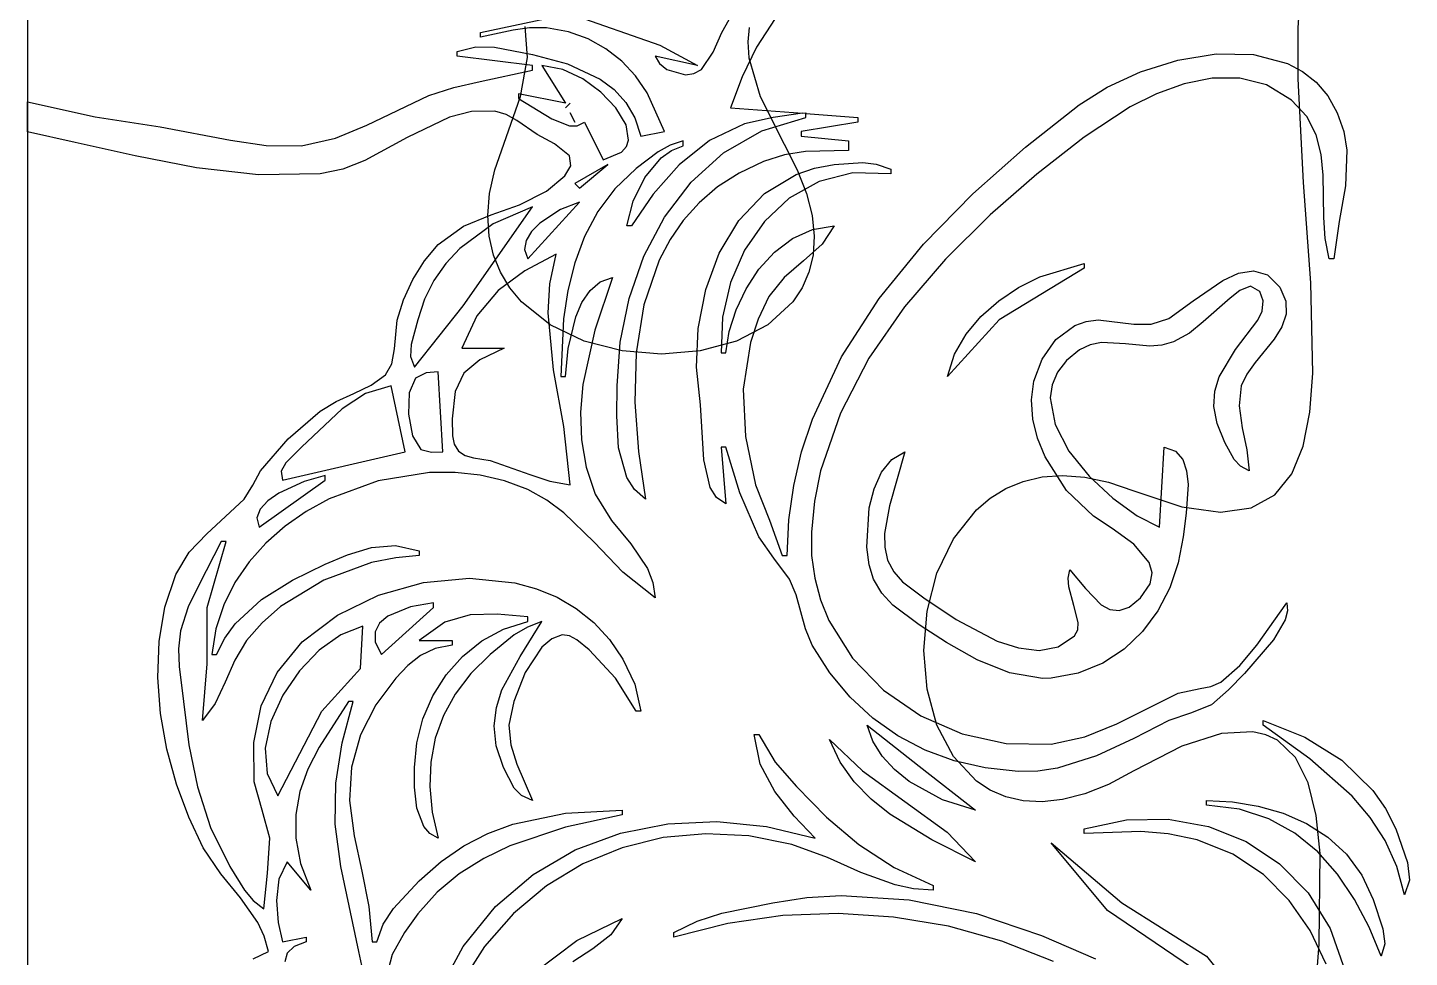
# Model space of a CAD drawing. Extents: x -47 to 700, y -217 to 268.
# Drawn here: x -25.1 to 50.9, y -130.3 to -79.2 of the extents above; entities that cross this region are included whole.
import ezdxf

# ---------------------------------------------------------------- set-up
doc = ezdxf.new("R2010")
doc.units = 0

msp = doc.modelspace()

# ---------------------------------------------------------------- linework, layer by layer
at = {"layer": 'Layer 1'}
for p, q in [((-25.0553, -6.53888), (-25.0553, -216.539)), ((44.775764, -79.231151), (44.9472, -76.539)), ((16.992354, -77.208265), (15.006192, -80.292638)), ((13.09693, -79.48864), (14.002334, -77.897606)), ((-0.16205, -79.48898), (3.46512, -78.71177)), ((4.76309, -78.45205), (9.68579, -80.1796)), ((1.629028, -79.355373), (-0.16205, -79.7484)), ((-0.16205, -79.7484), (-0.16205, -79.48898)), ((2.522166, -79.225103), (1.629028, -79.355373)), ((2.409969, -80.855074), (2.285594, -79.151219)), ((3.46512, -79.23008), (2.522166, -79.225103)), ((4.661571, -79.443398), (3.46512, -79.23008)), ((5.749171, -79.829957), (4.661571, -79.443398)), ((12.625406, -80.56289), (13.09693, -79.48864)), ((14.606346, -79.20692), (14.520485, -79.991091)), ((44.770091, -82.02527), (44.775764, -79.231151)), ((-1.45758, -80.52561), (-0.430667, -80.269506)), ((-0.430667, -80.269506), (0.603565, -80.287693)), ((0.603565, -80.287693), (2.6879, -80.69821)), ((6.727095, -80.374447), (5.749171, -79.829957)), ((7.59452, -81.061558), (6.727095, -80.374447)), ((9.68579, -80.1796), (11.75853, -81.30253)), ((15.006192, -80.292638), (14.207499, -81.930037)), ((14.520485, -79.991091), (14.586141, -80.881734)), ((-1.45758, -80.78451), (-1.45758, -80.52561)), ((2.6879, -81.30282), (-1.45758, -80.78451)), ((2.034891, -82.999291), (2.409969, -80.855074)), ((2.6879, -80.69821), (4.620581, -81.21423)), ((4.620581, -81.21423), (6.403439, -82.045419)), ((8.350623, -81.875977), (7.59452, -81.061558)), ((11.75853, -81.30253), (9.42689, -80.78421)), ((9.42689, -80.78421), (9.678628, -81.1893)), ((9.678628, -81.1893), (10.078222, -81.515987)), ((11.97452, -81.51849), (12.625406, -80.56289)), ((14.586141, -80.881734), (15.202615, -83.006432)), ((36.11253, -81.653615), (38.149161, -81.014517)), ((38.149161, -81.014517), (40.255504, -80.666236)), ((40.255504, -80.666236), (42.307993, -80.694375)), ((42.307993, -80.694375), (44.183061, -81.184536)), ((44.183061, -81.184536), (45.015448, -81.629627)), ((-0.184765, -82.183531), (2.6879, -81.56172)), ((2.6879, -81.56172), (2.6879, -81.30282)), ((4.356544, -81.514572), (3.20764, -81.30249)), ((3.20764, -81.30249), (4.50317, -83.37523)), ((5.461452, -82.032129), (4.356544, -81.514572)), ((8.994579, -82.802397), (8.350623, -81.875977)), ((10.078222, -81.515987), (11.09914, -81.81671)), ((11.09912, -81.81667), (11.56538, -81.746881)), ((11.09914, -81.81671), (11.09912, -81.81667)), ((11.56538, -81.746881), (11.97452, -81.51849)), ((14.207499, -81.930037), (13.56978, -83.63495)), ((34.269177, -82.497927), (36.11253, -81.653615)), ((40.037344, -81.989689), (38.496592, -82.303562)), ((41.562663, -81.987007), (40.037344, -81.989689)), ((43.031406, -82.367449), (41.562663, -81.987007)), ((45.015448, -81.629627), (45.757142, -82.222324)), ((-3.01252, -82.94407), (-1.628129, -82.499822)), ((-1.628129, -82.499822), (-0.184765, -82.183531)), ((6.45412, -82.767776), (5.461452, -82.032129)), ((6.403439, -82.045419), (7.170524, -82.621085)), ((7.2663, -83.63413), (6.45412, -82.767776)), ((7.170524, -82.621085), (7.81836, -83.325804)), ((32.74267, -83.46185), (34.269177, -82.497927)), ((38.496592, -82.303562), (36.981552, -82.856692)), ((44.40243, -83.20295), (43.031406, -82.367449)), ((45.067825, -87.725406), (44.770091, -82.02527)), ((45.757142, -82.222324), (46.392698, -82.973328)), ((-25.05511, -84.94291), (-25.05511, -83.29805)), ((-25.05511, -83.29805), (-21.341425, -84.118426)), ((-6.408536, -84.586074), (-3.01252, -82.94407)), ((1.117, -85.629), (2.034891, -82.999291)), ((4.50317, -83.37523), (1.91211, -82.85691)), ((1.91211, -82.85691), (1.91211, -83.11581)), ((1.91211, -83.11581), (3.761515, -84.237237)), ((4.50332, -83.63413), (4.76221, -83.37523)), ((4.76221, -83.37523), (4.50332, -83.63413)), ((7.81836, -83.325804), (8.319683, -84.176327)), ((9.94276, -84.92999), (8.994579, -82.802397)), ((15.202615, -83.006432), (16.517, -85.629)), ((29.780324, -85.79687), (32.74267, -83.46185)), ((36.981552, -82.856692), (35.533366, -83.577145)), ((45.237046, -84.107243), (44.40243, -83.20295)), ((46.392698, -82.973328), (46.90667, -83.89334)), ((-21.341425, -84.118426), (-17.78062, -84.67109)), ((-1.86835, -84.137613), (-4.202695, -85.265771)), ((-0.653787, -83.831187), (-1.86835, -84.137613)), ((0.61518, -83.80706), (-0.653787, -83.831187)), ((1.241617, -83.988269), (0.61518, -83.80706)), ((1.834996, -84.326583), (1.241617, -83.988269)), ((3.761515, -84.237237), (4.71748, -84.625203)), ((5.02111, -84.41134), (4.76221, -83.89354)), ((4.76221, -83.89354), (5.02111, -84.41134)), ((7.833903, -84.570548), (7.2663, -83.63413)), ((8.319683, -84.176327), (8.64723, -85.18941)), ((13.56978, -83.63495), (17.52354, -83.92796)), ((15.919436, -84.15942), (14.34699, -84.49846)), ((15.29127, -84.891558), (17.71588, -84.15287)), ((17.52354, -83.92796), (15.919436, -84.15942)), ((17.52469, -83.92859), (17.71589, -83.89449)), ((17.71589, -83.94149), (17.52469, -83.92859)), ((17.71588, -84.15287), (17.71588, -83.94151)), ((17.71588, -83.94151), (20.56583, -84.15287)), ((17.71589, -83.89449), (17.71589, -83.94149)), ((20.56583, -84.15287), (20.56583, -84.41177)), ((35.533366, -83.577145), (33.00213, -85.23228)), ((45.754689, -85.112025), (45.237046, -84.107243)), ((46.90667, -83.89334), (47.270073, -84.937197)), ((-22.44441, -85.53512), (-25.05511, -84.94291)), ((-17.78062, -84.67109), (-13.907831, -85.411056)), ((-8.137622, -85.301613), (-6.408536, -84.586074)), ((2.94682, -85.10259), (1.834996, -84.326583)), ((4.71748, -84.625203), (5.152417, -84.616312)), ((5.152417, -84.616312), (5.53928, -84.41134)), ((5.53928, -84.41134), (6.57591, -86.48408)), ((7.972481, -85.400715), (7.833903, -84.570548)), ((8.64723, -85.18941), (9.94276, -84.92999)), ((14.34699, -84.49846), (12.418003, -85.420737)), ((13.1882, -86.103058), (15.29127, -84.891558)), ((20.56583, -84.41177), (17.45698, -84.93008)), ((17.45698, -84.93008), (17.45698, -85.18898)), ((47.270073, -84.937197), (47.442394, -85.949451)), ((-19.140209, -86.273793), (-22.44441, -85.53512)), ((-13.907831, -85.411056), (-11.937537, -85.697899)), ((-11.937537, -85.697899), (-10.00796, -85.70772)), ((-10.00796, -85.70772), (-8.137622, -85.301613)), ((-4.202695, -85.265771), (-6.524725, -86.528346)), ((0.621818, -87.027633), (1.117, -85.629)), ((3.89909, -85.604301), (2.94682, -85.10259)), ((4.71726, -86.26841), (3.89909, -85.604301)), ((7.585371, -86.060077), (7.850679, -85.755781)), ((7.850679, -85.755781), (7.972481, -85.400715)), ((10.247805, -85.684106), (9.599393, -86.037751)), ((10.97872, -85.44828), (10.247805, -85.684106)), ((10.330547, -85.978302), (10.97872, -85.70769)), ((12.418003, -85.420737), (10.753518, -86.764858)), ((10.97872, -85.70769), (10.97872, -85.44828)), ((16.517, -85.629), (17.244682, -87.027633)), ((17.45698, -85.18898), (20.04804, -85.4484)), ((20.04804, -85.4484), (20.04804, -85.96619)), ((26.894071, -88.350336), (29.780324, -85.79687)), ((33.00213, -85.23228), (30.410433, -87.265554)), ((46.031627, -86.193625), (45.754689, -85.112025)), ((-15.768366, -86.92488), (-19.140209, -86.273793)), ((-6.524725, -86.528346), (-7.723894, -87.002794)), ((4.788828, -86.818968), (4.71726, -86.26841)), ((6.57591, -86.48408), (7.585371, -86.060077)), ((9.599393, -86.037751), (8.38766, -86.95981)), ((8.855033, -87.456574), (9.762553, -86.375532)), ((9.762553, -86.375532), (10.330547, -85.978302)), ((11.407208, -87.709163), (13.1882, -86.103058)), ((16.543008, -86.211274), (15.38424, -86.57133)), ((17.690936, -86.032757), (16.543008, -86.211274)), ((20.04804, -85.96619), (17.690936, -86.032757)), ((46.14413, -87.328372), (46.031627, -86.193625)), ((47.442394, -85.949451), (47.375966, -87.919586)), ((-12.36627, -87.312845), (-15.768366, -86.92488)), ((-8.97131, -87.26215), (-12.36627, -87.312845)), ((-7.723894, -87.002794), (-8.97131, -87.26215)), ((0.330623, -88.336031), (0.621818, -87.027633)), ((4.461119, -87.37136), (4.788828, -86.818968)), ((6.83434, -86.7435), (5.02049, -87.77961)), ((5.27991, -88.03903), (6.83434, -86.7435)), ((8.38766, -86.95981), (7.21298, -88.081897)), ((10.753518, -86.764858), (9.331211, -88.379184)), ((14.039882, -87.212085), (12.863175, -87.974015)), ((15.38424, -86.57133), (14.039882, -87.212085)), ((15.436421, -88.346107), (17.182431, -87.286571)), ((17.182431, -87.286571), (18.183162, -86.94436)), ((17.244682, -87.027633), (17.753377, -88.336031)), ((18.183162, -86.94436), (19.26963, -86.74385)), ((20.303801, -87.207693), (18.437193, -87.678748)), ((19.26963, -86.74385), (20.849294, -86.630749)), ((22.379, -87.26164), (20.303801, -87.207693)), ((20.849294, -86.630749), (21.580595, -86.727303)), ((21.580595, -86.727303), (22.379, -87.00274)), ((22.379, -87.00274), (22.379, -87.26164)), ((30.410433, -87.265554), (27.839663, -89.504587)), ((3.46514, -88.21196), (4.461119, -87.37136)), ((5.02049, -87.77961), (5.27991, -88.03903)), ((7.21298, -88.081897), (6.275605, -89.336359)), ((8.232013, -88.764271), (8.855033, -87.456574)), ((9.948829, -89.631664), (11.407208, -87.709163)), ((12.863175, -87.974015), (11.845036, -88.846004)), ((18.437193, -87.678748), (16.804772, -88.59583)), ((45.463997, -93.251402), (45.067825, -87.725406)), ((46.180906, -89.662624), (46.14413, -87.328372)), ((47.375966, -87.919586), (47.03174, -89.884616)), ((0.229316, -89.554195), (0.330623, -88.336031)), ((1.977564, -88.960417), (3.46514, -88.21196)), ((2.42991, -91.92561), (5.27987, -88.81624)), ((5.27987, -88.81624), (4.231278, -89.215927)), ((7.86935, -90.11208), (8.232013, -88.764271)), ((9.331211, -88.379184), (8.12876, -90.11208)), ((14.028086, -89.822478), (15.436421, -88.346107)), ((16.804772, -88.59583), (15.432136, -89.879965)), ((17.753377, -88.336031), (18.057184, -89.554195)), ((24.182197, -91.122068), (26.894071, -88.350336)), ((-1.11155, -94.51613), (2.68873, -89.07512)), ((-1.097683, -90.135561), (0.424763, -89.50387)), ((0.303797, -90.682125), (0.229316, -89.554195)), ((0.424763, -89.50387), (1.977564, -88.960417)), ((2.68873, -89.07512), (0.529946, -90.005968)), ((4.231278, -89.215927), (3.092684, -89.962955)), ((6.275605, -89.336359), (5.550667, -90.701061)), ((11.845036, -88.846004), (10.976383, -89.816936)), ((18.057184, -89.554195), (18.170203, -90.682125)), ((27.839663, -89.504587), (25.382016, -91.943909)), ((-2.49419, -91.14873), (-1.097683, -90.135561)), ((0.529946, -90.005968), (-1.308474, -91.354064)), ((3.092684, -89.962955), (2.636856, -90.421923)), ((8.12876, -90.11208), (7.86935, -90.11208)), ((8.8136, -91.792353), (9.948829, -89.631664)), ((10.976383, -89.816936), (10.248135, -90.875697)), ((12.953909, -91.615702), (14.028086, -89.822478)), ((15.432136, -89.879965), (14.344884, -91.452179)), ((16.973685, -90.811998), (18.071543, -90.31234)), ((18.071543, -90.31234), (19.26963, -90.11212)), ((19.26963, -90.11212), (18.601005, -91.116618)), ((46.257717, -90.814786), (46.180906, -89.662624)), ((47.03174, -89.884616), (46.73407, -91.92541)), ((0.539968, -91.71982), (0.303797, -90.682125)), ((2.335192, -90.913968), (2.246581, -91.421171)), ((2.636856, -90.421923), (2.335192, -90.913968)), ((5.550667, -90.701061), (5.013299, -92.15387)), ((10.248135, -90.875697), (9.651208, -92.01117)), ((15.990681, -91.55769), (16.973685, -90.811998)), ((18.601005, -91.116618), (17.585126, -92.031401)), ((18.170203, -90.682125), (18.106532, -91.71982)), ((21.74299, -94.111887), (24.182197, -91.122068)), ((46.47517, -91.92541), (46.257717, -90.814786)), ((-3.237915, -92.035396), (-2.49419, -91.14873)), ((-1.308474, -91.354064), (-2.075679, -92.183944)), ((0.923729, -92.667281), (0.539968, -91.71982)), ((2.246581, -91.421171), (2.42991, -91.92561)), ((3.98343, -91.6666), (2.26552, -92.582923)), ((3.642843, -93.306799), (3.98343, -91.6666)), ((8.002058, -94.113022), (8.8136, -91.792353)), ((12.210374, -93.625802), (12.953909, -91.615702)), ((14.344884, -91.452179), (13.568612, -93.233497)), ((15.137155, -92.496014), (15.990681, -91.55769)), ((18.106532, -91.71982), (17.880271, -92.667281)), ((-3.881724, -93.07575), (-3.237915, -92.035396)), ((-2.075679, -92.183944), (-2.724552, -93.117373)), ((2.26552, -92.582923), (0.798641, -93.675955)), ((2.42991, -91.92561), (2.42991, -91.92561)), ((5.013299, -92.15387), (4.638633, -93.672653)), ((9.651208, -92.01117), (8.814992, -94.467794)), ((14.42773, -93.573565), (15.137155, -92.496014)), ((17.585126, -92.031401), (16.515429, -92.958059)), ((25.382016, -91.943909), (23.12969, -94.578052)), ((33.00294, -92.44389), (28.33914, -95.29384)), ((30.577174, -92.926071), (33.00294, -92.18447)), ((33.00294, -92.18447), (33.00294, -92.44389)), ((41.481775, -92.726854), (42.307171, -92.593147)), ((42.307171, -92.593147), (43.076011, -92.811336)), ((46.73407, -91.92541), (46.47517, -91.92541)), ((-4.393231, -94.188967), (-3.881724, -93.07575)), ((-2.724552, -93.117373), (-3.242345, -94.154096)), ((1.440981, -93.524508), (0.923729, -92.667281)), ((3.546018, -94.904545), (3.642843, -93.306799)), ((5.850807, -93.663477), (6.409097, -93.187278)), ((7.09213, -92.9625), (6.119751, -95.85432)), ((6.409097, -93.187278), (7.09213, -92.9625)), ((13.568612, -93.233497), (13.128918, -95.144946)), ((16.515429, -92.958059), (15.68535, -93.99818)), ((17.880271, -92.667281), (17.505519, -93.524508)), ((29.405705, -93.513082), (30.577174, -92.926071)), ((38.997733, -94.248966), (40.632972, -93.113419)), ((40.632972, -93.113419), (41.481775, -92.726854)), ((43.076011, -92.811336), (43.75515, -93.48046)), ((45.5822, -98.21525), (45.463997, -93.251402)), ((-3.242345, -94.154096), (-3.61631, -95.29386)), ((0.798641, -93.675955), (-0.37137, -95.05971)), ((2.077625, -94.2915), (1.440981, -93.524508)), ((4.638633, -93.672653), (4.401803, -95.235276)), ((5.406196, -94.330436), (5.850807, -93.663477)), ((7.514739, -96.515464), (8.002058, -94.113022)), ((11.793967, -95.752797), (12.210374, -93.625802)), ((13.87703, -94.73694), (14.42773, -93.573565)), ((15.68535, -93.99818), (15.094457, -95.254664)), ((17.505519, -93.524508), (16.996375, -94.2915)), ((19.674737, -97.319615), (21.74299, -94.111887)), ((28.312735, -94.237315), (29.405705, -93.513082)), ((41.0349, -94.08507), (39.557386, -95.396947)), ((41.561279, -93.673021), (41.0349, -94.08507)), ((42.15731, -93.43756), (41.561279, -93.673021)), ((42.66463, -93.733722), (42.15731, -93.43756)), ((42.848257, -94.2333), (42.66463, -93.733722)), ((43.75515, -93.48046), (44.096722, -94.25111)), ((-4.74005, -95.29422), (-4.393231, -94.188967)), ((-3.78891, -97.8844), (-1.11155, -94.51613)), ((3.652693, -95.554781), (2.077625, -94.2915)), ((3.846266, -98.027144), (3.546018, -94.904545)), ((5.0642, -95.127495), (5.406196, -94.330436)), ((8.814992, -94.467794), (8.39508, -97.097885)), ((13.499678, -95.932736), (13.87703, -94.73694)), ((16.996375, -94.2915), (15.631307, -95.554781)), ((23.12969, -94.578052), (21.174881, -97.40155)), ((27.336431, -95.093582), (28.312735, -94.237315)), ((37.66663, -95.20748), (38.997733, -94.248966)), ((42.54592, -95.2943), (42.783564, -94.799193)), ((42.783564, -94.799193), (42.848257, -94.2333)), ((44.096722, -94.25111), (44.106662, -94.979522)), ((-4.900604, -96.88498), (-4.74005, -95.29422)), ((-3.61631, -95.29386), (-3.977995, -96.64208)), ((-0.37137, -95.05971), (-1.19868, -96.8482)), ((5.536141, -96.457125), (3.652693, -95.554781)), ((4.401803, -95.235276), (4.24218, -98.40351)), ((4.643795, -96.869268), (5.0642, -95.127495)), ((13.128918, -95.144946), (13.0514, -97.10755)), ((15.631307, -95.554781), (13.897859, -96.457125)), ((15.094457, -95.254664), (14.669053, -96.522657)), ((28.33914, -95.29384), (25.48919, -98.4027)), ((26.514961, -96.076694), (27.336431, -95.093582)), ((31.45753, -96.362214), (32.496872, -95.589184)), ((32.496872, -95.589184), (33.109983, -95.371168)), ((33.109983, -95.371168), (33.78004, -95.29378)), ((33.78004, -95.29378), (35.737739, -95.522797)), ((35.737739, -95.522797), (36.697262, -95.527153)), ((36.697262, -95.527153), (37.66663, -95.20748)), ((39.557386, -95.396947), (38.794863, -96.011149)), ((41.329328, -96.925254), (42.54592, -95.2943)), ((43.864203, -95.673884), (43.448575, -96.342381)), ((44.106662, -94.979522), (43.864203, -95.673884)), ((6.119751, -95.85432), (5.458721, -98.847593)), ((11.701171, -97.896706), (11.793967, -95.752797)), ((13.3103, -97.10755), (13.499678, -95.932736)), ((25.886491, -97.181463), (26.514961, -96.076694)), ((30.694097, -97.443094), (31.45753, -96.362214)), ((38.794863, -96.011149), (37.92553, -96.50301)), ((43.448575, -96.342381), (42.414738, -97.634532)), ((-5.048709, -97.704898), (-4.900604, -96.88498)), ((-3.977995, -96.64208), (-4.011542, -97.298284)), ((-1.19868, -96.8482), (1.13348, -96.8482)), ((1.13348, -96.8482), (-0.198849, -97.48674)), ((4.50108, -98.40351), (4.643795, -96.869268)), ((7.615174, -96.998531), (5.536141, -96.457125)), ((7.35218, -98.92147), (7.514739, -96.515464)), ((9.777, -97.179), (7.615174, -96.998531)), ((8.39508, -97.097885), (8.318815, -99.81252)), ((11.908826, -96.998531), (9.777, -97.179)), ((13.897859, -96.457125), (11.908826, -96.998531)), ((13.0514, -97.10755), (13.3103, -97.10755)), ((14.669053, -96.522657), (14.268936, -99.092462)), ((25.48919, -98.4027), (25.886491, -97.181463)), ((32.74342, -96.93502), (32.031195, -97.528253)), ((33.330559, -96.650978), (32.74342, -96.93502)), ((33.954055, -96.53539), (33.330559, -96.650978)), ((35.272045, -96.604122), (33.954055, -96.53539)), ((36.62125, -96.730301), (35.272045, -96.604122)), ((37.283764, -96.686521), (36.62125, -96.730301)), ((37.92553, -96.50301), (37.283764, -96.686521)), ((40.434649, -98.426791), (41.329328, -96.925254)), ((-5.38755, -98.31677), (-5.048709, -97.704898)), ((-4.011542, -97.298284), (-3.78891, -97.8844)), ((-3.78891, -97.8844), (-3.78891, -97.8844)), ((-0.198849, -97.48674), (-1.080152, -98.210949)), ((11.92847, -99.95755), (11.701171, -97.896706)), ((18.075724, -100.74507), (19.674737, -97.319615)), ((21.174881, -97.40155), (19.609787, -100.408932)), ((30.23866, -98.66205), (30.694097, -97.443094)), ((32.031195, -97.528253), (31.540507, -98.171239)), ((42.414738, -97.634532), (41.954991, -98.274559)), ((-6.171404, -98.870356), (-5.38755, -98.31677)), ((-3.74616, -98.48898), (-4.087493, -99.290442)), ((-3.151919, -98.207934), (-3.74616, -98.48898)), ((-2.49404, -98.14327), (-3.151919, -98.207934)), ((-2.23462, -102.54765), (-2.49404, -98.14327)), ((-1.080152, -98.210949), (-1.56726, -99.225428)), ((4.409399, -101.14332), (3.846266, -98.027144)), ((4.24218, -98.40351), (4.50108, -98.40351)), ((30.111166, -99.693014), (30.23866, -98.66205)), ((31.540507, -98.171239), (31.252099, -98.853794)), ((40.195608, -99.206271), (40.434649, -98.426791)), ((41.954991, -98.274559), (41.639, -98.92147)), ((45.419436, -100.365116), (45.5822, -98.21525)), ((-8.101517, -99.7802), (-7.122137, -99.330374)), ((-6.479529, -99.329008), (-7.778675, -100.176425)), ((-7.122137, -99.330374), (-6.171404, -98.870356)), ((-5.08525, -98.92099), (-6.479529, -99.329008)), ((-4.30752, -102.54868), (-5.08525, -98.92099)), ((-4.087493, -99.290442), (-4.127495, -100.480187)), ((-1.56726, -99.225428), (-1.717, -100.73478)), ((5.458721, -98.847593), (5.328641, -100.362125)), ((7.331031, -100.556278), (7.35218, -98.92147)), ((14.268936, -99.092462), (14.393446, -101.706177)), ((31.252099, -98.853794), (31.146713, -99.565735)), ((40.142142, -100.046088), (40.195608, -99.206271)), ((41.639, -98.92147), (41.519455, -100.01052)), ((-7.778675, -100.176425), (-10.00794, -102.28926)), ((-8.97131, -100.30321), (-8.101517, -99.7802)), ((8.318815, -99.81252), (8.513541, -102.522776)), ((12.114594, -102.98833), (11.92847, -99.95755)), ((30.188792, -100.747066), (30.111166, -99.693014)), ((31.146713, -99.565735), (31.407982, -101.037035)), ((40.309286, -100.977138), (40.142142, -100.046088)), ((41.519455, -100.01052), (41.688741, -101.216686)), ((-10.7317, -101.828849), (-8.97131, -100.30321)), ((-4.127495, -100.480187), (-3.901382, -101.656699)), ((-1.717, -100.73478), (-1.70445, -101.662525)), ((5.328641, -100.362125), (5.376813, -101.877844)), ((7.425317, -102.325064), (7.331031, -100.556278)), ((17.482898, -102.53939), (18.075724, -100.74507)), ((19.609787, -100.408932), (18.526604, -103.594732)), ((30.445807, -101.798016), (30.188792, -100.747066)), ((40.73207, -102.03032), (40.309286, -100.977138)), ((45.046028, -102.228941), (45.419436, -100.365116)), ((-3.901382, -101.656699), (-3.44437, -102.41846)), ((-1.70445, -101.662525), (-1.605794, -102.117149)), ((4.76064, -104.362), (4.409399, -101.14332)), ((14.393446, -101.706177), (14.95103, -104.36238)), ((31.407982, -101.037035), (32.170257, -102.50367)), ((41.688741, -101.216686), (41.94116, -102.441191)), ((-12.2538, -103.58518), (-10.7317, -101.828849)), ((-10.00794, -102.28926), (-10.873498, -103.148994)), ((-3.44437, -102.41846), (-2.85681, -102.56781)), ((-1.605794, -102.117149), (-1.3718, -102.50573)), ((-1.3718, -102.50573), (-1.011626, -102.742062)), ((5.376813, -101.877844), (5.636709, -103.386688)), ((7.871643, -103.946607), (7.425317, -102.325064)), ((13.3103, -102.28971), (13.0514, -102.28971)), ((13.0514, -102.28971), (13.3103, -105.39856)), ((14.084459, -104.800026), (13.3103, -102.28971)), ((30.856481, -102.81967), (30.445807, -101.798016)), ((32.170257, -102.50367), (33.279484, -103.884167)), ((37.14831, -106.69412), (37.40721, -102.28974)), ((37.40721, -102.28974), (38.023958, -102.510793)), ((38.023958, -102.510793), (38.421981, -102.964831)), ((41.250876, -102.973131), (40.73207, -102.03032)), ((41.94116, -102.441191), (42.07101, -103.58526)), ((44.414925, -103.758226), (45.046028, -102.228941)), ((-10.873498, -103.148994), (-11.116948, -103.610453)), ((-11.04406, -104.1031), (-4.30752, -102.54868)), ((-2.85681, -102.56885), (-2.23462, -102.54765)), ((-2.85681, -102.56781), (-2.85681, -102.56885)), ((-1.011626, -102.742062), (-0.557631, -102.870339)), ((-0.557631, -102.870339), (0.35574, -103.02353)), ((0.35574, -103.02353), (2.549805, -103.7858)), ((8.513541, -102.522776), (8.9066, -105.13973)), ((12.448708, -104.497412), (12.114594, -102.98833)), ((17.04424, -104.388075), (17.482898, -102.53939)), ((21.875364, -103.670183), (22.438116, -102.967391)), ((23.15692, -102.54864), (22.311791, -105.503869)), ((22.438116, -102.967391), (23.15692, -102.54864)), ((32.035883, -104.670326), (30.856481, -102.81967)), ((38.421981, -102.964831), (38.641047, -103.591686)), ((41.592553, -103.328808), (41.250876, -102.973131)), ((-12.68272, -104.37642), (-12.2538, -103.58518)), ((-11.116948, -103.610453), (-11.04406, -104.1031)), ((-8.71193, -103.84416), (-9.862685, -104.179669)), ((-8.71193, -104.10306), (-8.71193, -103.84416)), ((-2.974395, -103.681728), (-5.795319, -104.132073)), ((-1.564925, -103.677745), (-2.974395, -103.681728)), ((-0.181803, -103.829127), (-1.564925, -103.677745)), ((1.155707, -104.141802), (-0.181803, -103.829127)), ((2.549805, -103.7858), (3.652021, -104.154779)), ((5.636709, -103.386688), (6.1418, -104.8806)), ((8.300759, -104.614282), (7.871643, -103.946607)), ((18.526604, -103.594732), (18.194541, -105.252829)), ((21.462475, -104.580094), (21.875364, -103.670183)), ((29.65638, -104.171294), (30.694075, -103.925016)), ((30.694075, -103.925016), (31.822005, -103.839548)), ((31.822005, -103.839548), (33.040169, -103.92899)), ((33.040169, -103.92899), (34.348567, -104.207441)), ((33.279484, -103.884167), (34.581605, -105.097055)), ((38.641047, -103.591686), (38.720922, -104.331194)), ((42.07101, -103.58526), (41.592553, -103.328808)), ((43.479075, -104.904469), (44.414925, -103.758226)), ((-13.16072, -105.13961), (-12.68272, -104.37642)), ((-12.33909, -106.69412), (-8.71193, -104.10306)), ((-9.862685, -104.179669), (-11.250539, -104.823085)), ((-11.04406, -104.1031), (-11.04406, -104.1031)), ((-5.795319, -104.132073), (-8.490455, -105.13273)), ((2.42834, -104.6217), (1.155707, -104.141802)), ((3.4742, -105.201358), (2.42834, -104.6217)), ((3.652021, -104.154779), (4.76064, -104.36195)), ((4.76064, -104.36195), (4.76064, -104.362)), ((8.90661, -105.13969), (8.300759, -104.614282)), ((12.796377, -105.052277), (12.448708, -104.497412)), ((14.95103, -104.36238), (15.720094, -106.308336)), ((16.772035, -106.291103), (17.04424, -104.388075)), ((21.19326, -105.620197), (21.462475, -104.580094)), ((27.851692, -105.089885), (28.708919, -104.564283)), ((28.708919, -104.564283), (29.65638, -104.171294)), ((33.52115, -106.0895), (32.035883, -104.670326)), ((34.348567, -104.207441), (35.7472, -104.689)), ((35.7472, -104.689), (38.372542, -105.559935)), ((38.720922, -104.331194), (38.622165, -105.907502)), ((-15.215579, -107.0525), (-13.16072, -105.13961)), ((-11.845998, -105.233733), (-12.275878, -105.689528)), ((-11.250539, -104.823085), (-11.845998, -105.233733)), ((-8.490455, -105.13273), (-9.742691, -105.824604)), ((4.409708, -105.898331), (3.4742, -105.201358)), ((6.1418, -104.8806), (7.025675, -106.311396)), ((8.9066, -105.13973), (8.90661, -105.13969)), ((13.3103, -105.39856), (12.796377, -105.052277)), ((15.12414, -107.2124), (14.084459, -104.800026)), ((18.194541, -105.252829), (18.01753, -106.95348)), ((22.311791, -105.503869), (22.032847, -107.039189)), ((27.0847, -105.734), (27.851692, -105.089885)), ((34.581605, -105.097055), (35.922566, -106.060863)), ((42.191429, -105.619168), (43.479075, -104.904469)), ((-12.275878, -105.689528), (-12.465226, -106.179861)), ((-12.465226, -106.179861), (-12.33909, -106.69412)), ((-9.742691, -105.824604), (-10.905686, -106.63627)), ((6.072449, -107.504026), (4.409708, -105.898331)), ((15.720094, -106.308336), (16.41967, -108.24845)), ((16.67857, -108.24845), (16.772035, -106.291103)), ((21.061101, -107.78329), (21.19326, -105.620197)), ((25.821419, -107.321373), (27.0847, -105.734)), ((34.553475, -106.763604), (33.52115, -106.0895)), ((35.922566, -106.060863), (37.14831, -106.69412)), ((38.372542, -105.559935), (40.504934, -105.853824)), ((38.622165, -105.907502), (38.44384, -107.21243)), ((40.504934, -105.853824), (42.191429, -105.619168)), ((-16.173612, -108.059179), (-15.215579, -107.0525)), ((-12.33909, -106.69412), (-12.33909, -106.69412)), ((-10.905686, -106.63627), (-11.960175, -107.561799)), ((7.025675, -106.311396), (8.096793, -107.602093)), ((18.01753, -106.95348), (18.028884, -108.246898)), ((22.032847, -107.039189), (22.046401, -107.786816)), ((35.732777, -107.618584), (34.553475, -106.763604)), ((-14.41245, -107.47166), (-15.642966, -109.869965)), ((-15.19018, -111.09883), (-14.15355, -107.47166)), ((-14.15355, -107.47166), (-14.41245, -107.47166)), ((-11.960175, -107.561799), (-12.886892, -108.595262)), ((-7.469153, -108.19933), (-6.163461, -107.812508)), ((-6.163461, -107.812508), (-4.836779, -107.697999)), ((-4.836779, -107.697999), (-3.53042, -107.98997)), ((7.662123, -109.15839), (6.072449, -107.504026)), ((8.096793, -107.602093), (9.011037, -108.95715)), ((15.956554, -108.392245), (15.12414, -107.2124)), ((21.18578, -108.752431), (21.061101, -107.78329)), ((22.046401, -107.786816), (22.20659, -108.50796)), ((24.919075, -109.213609), (25.821419, -107.321373)), ((36.583479, -108.63752), (35.732777, -107.618584)), ((38.44384, -107.21243), (38.179402, -108.650806)), ((-16.9176, -109.2851), (-16.173612, -108.059179)), ((-8.71254, -108.7243), (-7.469153, -108.19933)), ((-4.826865, -108.363735), (-6.153653, -108.634102)), ((-3.53042, -108.24887), (-4.826865, -108.363735)), ((-3.53042, -107.98997), (-3.53042, -108.24887)), ((16.80828, -109.54404), (15.956554, -108.392245)), ((16.41967, -108.24845), (16.67857, -108.24845)), ((18.028884, -108.246898), (18.201457, -109.49377)), ((22.20659, -108.50796), (22.543985, -109.147059)), ((-17.5153, -111.08087), (-16.9176, -109.2851)), ((-12.886892, -108.595262), (-13.666575, -109.73073)), ((-10.497068, -109.598875), (-8.71254, -108.7243)), ((-6.153653, -108.634102), (-8.77537, -109.597831)), ((9.42429, -110.58103), (7.662123, -109.15839)), ((9.011037, -108.95715), (9.301794, -109.722708)), ((21.42938, -109.54407), (21.18578, -108.752431)), ((22.543985, -109.147059), (23.031905, -109.693797)), ((24.377669, -111.297916), (24.919075, -109.213609)), ((32.126346, -109.484409), (32.22562, -109.02628)), ((32.22562, -109.02628), (33.076552, -110.058665)), ((36.736986, -109.203183), (36.583479, -108.63752)), ((36.63, -109.80349), (36.736986, -109.203183)), ((38.179402, -108.650806), (37.71596, -110.021722)), ((-15.642966, -109.869965), (-16.236695, -111.068555)), ((-13.666575, -109.73073), (-14.279957, -110.962275)), ((-12.200231, -110.660134), (-10.497068, -109.598875)), ((-8.77537, -109.597831), (-11.149789, -111.05303)), ((-5.769437, -110.418592), (-3.305481, -109.723138)), ((-3.305481, -109.723138), (-0.764857, -109.482798)), ((-0.764857, -109.482798), (1.72689, -109.741407)), ((1.72689, -109.741407), (2.915202, -110.071516)), ((2.915202, -110.071516), (4.044216, -110.542802)), ((9.301794, -109.722708), (9.42429, -110.58103)), ((17.188467, -110.408828), (16.80828, -109.54404)), ((18.201457, -109.49377), (18.523896, -110.687936)), ((21.891093, -110.312809), (21.42938, -109.54407)), ((23.031905, -109.693797), (24.19355, -110.5807)), ((32.162587, -109.976235), (32.126346, -109.484409)), ((32.445805, -110.99088), (32.162587, -109.976235)), ((33.076552, -110.058665), (33.948072, -110.951249)), ((36.11169, -110.5807), (36.63, -109.80349)), ((37.71596, -110.021722), (37.061242, -111.292232)), ((-13.649379, -111.99487), (-12.200231, -110.660134)), ((-8.031182, -111.525321), (-5.769437, -110.418592)), ((-2.75245, -110.8396), (-4.019141, -111.059791)), ((-2.75245, -111.09902), (-2.75245, -110.8396)), ((4.044216, -110.542802), (5.098239, -111.160744)), ((17.442091, -111.341415), (17.188467, -110.408828)), ((18.523896, -110.687936), (18.98485, -111.823235)), ((22.498267, -110.967885), (21.891093, -110.312809)), ((24.19355, -110.5807), (25.977742, -111.763731)), ((35.490181, -111.078451), (36.11169, -110.5807)), ((42.50328, -113.177719), (44.14309, -110.83951)), ((44.14309, -110.83951), (44.185244, -111.277889)), ((-17.835827, -112.980661), (-17.5153, -111.08087)), ((-16.236695, -111.068555), (-16.6583, -112.39436)), ((-15.19018, -114.2082), (-15.19018, -111.09883)), ((-14.279957, -110.962275), (-14.707773, -112.283968)), ((-11.149789, -111.05303), (-12.167456, -111.937734)), ((-9.96517, -112.99949), (-8.031182, -111.525321)), ((-5.262169, -111.576867), (-5.712712, -111.961416)), ((-5.6024, -113.68956), (-2.75245, -111.09902)), ((-4.019141, -111.059791), (-5.262169, -111.576867)), ((-0.741424, -111.498748), (-2.135905, -111.901839)), ((0.748151, -111.478729), (-0.741424, -111.498748)), ((2.42843, -111.61713), (0.748151, -111.478729)), ((2.42843, -111.87655), (2.42843, -111.61713)), ((5.098239, -111.160744), (6.061577, -111.930821)), ((17.69184, -112.282237), (17.442091, -111.341415)), ((23.93413, -112.04883), (22.498267, -110.967885)), ((24.1972, -113.4615), (24.377669, -111.297916)), ((32.683655, -111.930015), (32.445805, -110.99088)), ((33.948072, -110.951249), (34.419585, -111.209466)), ((34.419585, -111.209466), (34.929884, -111.269953)), ((34.929884, -111.269953), (35.490181, -111.078451)), ((37.061242, -111.292232), (36.222976, -112.429391)), ((44.185244, -111.277889), (44.050418, -111.782173)), ((-14.707773, -112.283968), (-14.93076, -113.68988)), ((-14.224743, -112.791916), (-13.649379, -111.99487)), ((-12.167456, -111.937734), (-13.03113, -112.91267)), ((-6.6401, -112.13506), (-7.845415, -112.60446)), ((-6.76981, -114.4667), (-6.6401, -112.13506)), ((-5.712712, -111.961416), (-5.962825, -112.4378)), ((-2.135905, -111.901839), (-3.5309, -112.91266)), ((-0.098107, -112.945562), (1.103018, -112.294732)), ((1.103018, -112.294732), (2.42843, -111.87655)), ((2.41407, -112.177564), (1.686873, -112.612051)), ((2.008103, -113.798647), (3.20564, -111.87656)), ((3.20564, -111.87656), (2.41407, -112.177564)), ((6.061577, -111.930821), (6.918539, -112.858513)), ((18.0604, -113.17173), (17.69184, -112.282237)), ((18.98485, -111.823235), (20.276894, -113.892587)), ((25.439287, -113.026265), (23.93413, -112.04883)), ((25.977742, -111.763731), (28.228665, -112.946122)), ((32.48452, -112.65344), (32.663187, -112.327453)), ((32.663187, -112.327453), (32.683655, -111.930015)), ((44.050418, -111.782173), (43.413151, -112.883759)), ((-17.905388, -114.944282), (-17.835827, -112.980661)), ((-16.6583, -112.39436), (-16.765853, -113.378651)), ((-14.67186, -113.68988), (-14.224743, -112.791916)), ((-13.03113, -112.91267), (-13.672742, -113.999872)), ((-11.3483, -114.669243), (-9.96517, -112.99949)), ((-7.845415, -112.60446), (-9.031563, -113.452414)), ((-5.962825, -112.4378), (-5.947667, -113.011891)), ((-5.947667, -113.011891), (-5.6024, -113.68956)), ((-3.5309, -112.91266), (-1.71706, -112.91266)), ((-1.71706, -112.91266), (-1.71706, -113.17156)), ((-1.158784, -113.796396), (-0.098107, -112.945562)), ((1.686873, -112.612051), (0.35568, -113.68988)), ((3.746168, -112.824785), (3.205599, -113.281404)), ((4.32805, -112.61036), (3.746168, -112.824785)), ((4.725485, -112.669537), (4.32805, -112.61036)), ((5.125776, -112.882953), (4.725485, -112.669537)), ((5.7967, -113.43099), (5.125776, -112.882953)), ((6.918539, -112.858513), (7.65343, -113.9493)), ((27.124347, -113.975671), (25.439287, -113.026265)), ((28.228665, -112.946122), (29.400542, -113.329614)), ((31.579913, -113.266258), (32.48452, -112.65344)), ((36.222976, -112.429391), (35.20889, -113.400253)), ((43.413151, -112.883759), (41.81145, -114.7261)), ((-16.765853, -113.378651), (-16.723275, -114.34719)), ((-14.93076, -113.68988), (-14.67186, -113.68988)), ((-9.031563, -113.452414), (-10.119222, -114.589152)), ((-5.6024, -113.68956), (-5.6024, -113.68956)), ((-3.457771, -113.741801), (-4.163171, -114.292691)), ((-2.659358, -113.35925), (-3.457771, -113.741801)), ((-1.71706, -113.17156), (-2.659358, -113.35925)), ((-2.062852, -114.81459), (-1.158784, -113.796396)), ((0.35568, -113.68988), (-0.701184, -114.740207)), ((1.012568, -115.638944), (2.008103, -113.798647)), ((3.205599, -113.281404), (2.288583, -114.669031)), ((7.261181, -114.99379), (5.7967, -113.43099)), ((19.032841, -114.697323), (18.0604, -113.17173)), ((20.276894, -113.892587), (21.986772, -115.652542)), ((24.377669, -115.591568), (24.1972, -113.4615)), ((29.400542, -113.329614), (30.534773, -113.463988)), ((30.534773, -113.463988), (31.579913, -113.266258)), ((35.20889, -113.400253), (34.026712, -114.171873)), ((41.570479, -114.2854), (42.50328, -113.177719)), ((-16.723275, -114.34719), (-16.4857, -116.28094)), ((-15.44908, -117.31757), (-15.19018, -114.2082)), ((-13.672742, -113.999872), (-14.20436, -115.211233)), ((-10.119222, -114.589152), (-11.02907, -115.924904)), ((-8.88596, -116.79886), (-6.76981, -114.4667)), ((-4.163171, -114.292691), (-4.82643, -114.9854)), ((7.65343, -113.9493), (8.310863, -115.320284)), ((28.909417, -114.699855), (27.124347, -113.975671)), ((34.026712, -114.171873), (32.684169, -114.711303)), ((40.51592, -115.20152), (41.570479, -114.2854)), ((-17.750195, -116.931539), (-17.905388, -114.944282)), ((-14.20436, -115.211233), (-14.753851, -116.374537)), ((-12.217755, -116.518864), (-11.3483, -114.669243)), ((-4.82643, -114.9854), (-5.920155, -116.462039)), ((-2.79415, -115.967501), (-2.062852, -114.81459)), ((-0.701184, -114.740207), (-1.553089, -115.861599)), ((2.288583, -114.669031), (1.657365, -116.26885)), ((8.38775, -116.79926), (7.261181, -114.99379)), ((8.310863, -115.320284), (8.64665, -116.79926)), ((20.147998, -116.038855), (19.032841, -114.697323)), ((30.7146, -115.00162), (28.909417, -114.699855)), ((31.18899, -114.9856), (30.7146, -115.0016)), ((30.7146, -115.0016), (30.7146, -115.00162)), ((32.684169, -114.711303), (31.18899, -114.9856)), ((39.970733, -115.446628), (40.51592, -115.20152)), ((41.81145, -114.7261), (40.945334, -115.636496)), ((-11.02907, -115.924904), (-11.681784, -117.3699)), ((-3.336514, -117.222485), (-2.79415, -115.967501)), ((-1.553089, -115.861599), (-2.202426, -117.048921)), ((0.704768, -116.593573), (1.012568, -115.638944)), ((21.397629, -117.194567), (20.147998, -116.038855)), ((21.986772, -115.652542), (24.023671, -117.053815)), ((24.919075, -117.575328), (24.377669, -115.591568)), ((34.800702, -117.499445), (38.18377, -115.80562)), ((38.18377, -115.80562), (39.378461, -115.550771)), ((39.378461, -115.550771), (39.970733, -115.446628)), ((40.945334, -115.636496), (39.99761, -116.45312)), ((-17.396456, -118.902241), (-17.750195, -116.931539)), ((-16.4857, -116.28094), (-16.192547, -118.646467)), ((-14.753851, -116.374537), (-15.44908, -117.31757)), ((-12.619405, -118.530385), (-12.217755, -116.518864)), ((-11.3039, -121.46266), (-8.88596, -116.79886)), ((-7.41716, -116.2811), (-9.039076, -118.775606)), ((-7.766186, -118.540047), (-7.15774, -116.2811)), ((-7.15774, -116.2811), (-7.41716, -116.2811)), ((-5.920155, -116.462039), (-6.75322, -118.10785)), ((0.584531, -117.605936), (0.704768, -116.593573)), ((1.657365, -116.26885), (1.39231, -117.57647)), ((8.64665, -116.79926), (8.38775, -116.79926)), ((38.845166, -116.918585), (37.66597, -117.31715)), ((39.99761, -116.45312), (38.845166, -116.918585)), ((-11.681784, -117.3699), (-11.998042, -118.834372)), ((-3.673785, -118.546899), (-3.336514, -117.222485)), ((-2.202426, -117.048921), (-2.651585, -118.297035)), ((0.697542, -118.702095), (0.584531, -117.605936)), ((1.39231, -117.57647), (1.494474, -118.653925)), ((21.392509, -118.458648), (21.08328, -117.57607)), ((21.08328, -117.57607), (23.93323, -119.82141)), ((22.773491, -118.162701), (21.397629, -117.194567)), ((24.023671, -117.053815), (26.296773, -118.047119)), ((25.821419, -119.299986), (24.919075, -117.575328)), ((33.036425, -118.213708), (34.800702, -117.499445)), ((37.66597, -117.31715), (35.738893, -118.312275)), ((42.84773, -117.57607), (42.84773, -117.31717)), ((42.84773, -117.31717), (45.133151, -118.228324)), ((45.414531, -119.418179), (42.84773, -117.57607)), ((-6.75322, -118.10785), (-7.259802, -119.876571)), ((-2.651585, -118.297035), (-2.902958, -119.600805)), ((15.203122, -119.717143), (14.86527, -118.09443)), ((14.86527, -118.09443), (15.12417, -118.09443)), ((15.12417, -118.09443), (16.027584, -119.602386)), ((19.605013, -119.607755), (19.01054, -118.35329)), ((19.01054, -118.35329), (20.82438, -120.08083)), ((21.90818, -119.273213), (21.392509, -118.458648)), ((24.267342, -118.941498), (22.773491, -118.162701)), ((26.296773, -118.047119), (28.715265, -118.583169)), ((31.18833, -118.61268), (33.036425, -118.213708)), ((35.738893, -118.312275), (33.6831, -119.2556)), ((40.548001, -118.029996), (38.384077, -118.72766)), ((42.281407, -117.93992), (40.548001, -118.029996)), ((42.999927, -118.1052), (42.281407, -117.93992)), ((43.626731, -118.401344), (42.999927, -118.1052)), ((44.626411, -119.358177), (43.626731, -118.401344)), ((45.133151, -118.228324), (47.176454, -119.493877)), ((-16.870381, -120.816197), (-17.396456, -118.902241)), ((-16.192547, -118.646467), (-15.723759, -120.957301)), ((-12.59912, -120.68584), (-12.619405, -118.530385)), ((-11.998042, -118.834372), (-11.898521, -120.228548)), ((-9.039076, -118.775606), (-9.650528, -119.996032)), ((-8.113974, -120.768274), (-7.766186, -118.540047)), ((-3.7898, -119.9081), (-3.673785, -118.546899)), ((1.08949, -119.90811), (0.697542, -118.702095)), ((1.494474, -118.653925), (1.832858, -119.710631)), ((25.870939, -119.529199), (24.267342, -118.941498)), ((28.715265, -118.583169), (31.18833, -118.61268)), ((38.384077, -118.72766), (35.7472, -120.089)), ((-7.259802, -119.876571), (-7.37408, -121.72194)), ((-3.785306, -120.982176), (-3.7898, -119.9081)), ((-2.902958, -119.600805), (-2.958936, -120.955093)), ((1.677626, -121.039078), (1.08949, -119.90811)), ((1.832858, -119.710631), (2.68784, -121.72195)), ((16.002685, -121.216114), (15.203122, -119.717143)), ((16.027584, -119.602386), (17.19691, -120.9449)), ((20.376906, -120.69633), (19.605013, -119.607755)), ((22.589312, -120.01097), (21.90818, -119.273213)), ((23.93323, -119.82141), (27.0426, -122.23987)), ((27.0847, -120.65275), (25.821419, -119.299986)), ((27.576039, -119.924046), (25.870939, -119.529199)), ((29.3744, -120.12428), (27.576039, -119.924046)), ((31.545872, -119.931467), (30.461495, -120.101711)), ((33.6831, -119.2556), (31.545872, -119.931467)), ((45.322884, -120.754332), (44.626411, -119.358177)), ((47.733761, -121.482265), (45.414531, -119.418179)), ((47.176454, -119.493877), (48.879832, -121.16091)), ((-12.166701, -122.247158), (-12.59912, -120.68584)), ((-11.898521, -120.228548), (-11.3039, -121.46266)), ((-9.650528, -119.996032), (-10.088215, -121.225736)), ((21.296015, -121.643044), (20.376906, -120.69633)), ((20.82438, -120.08083), (25.48818, -123.4491)), ((23.394926, -120.663126), (22.589312, -120.01097)), ((25.215679, -121.675462), (23.394926, -120.663126)), ((27.851692, -121.154424), (27.0847, -120.65275)), ((29.37449, -120.12422), (29.3744, -120.12428)), ((30.461495, -120.101711), (29.37449, -120.12422)), ((35.7472, -120.089), (34.348567, -120.830305)), ((-16.198179, -122.633214), (-16.870381, -120.816197)), ((-15.723759, -120.957301), (-14.999031, -123.197)), ((-11.3039, -121.46266), (-11.3039, -121.46266)), ((-10.088215, -121.225736), (-10.321566, -122.485092)), ((-8.156502, -123.019958), (-8.113974, -120.768274)), ((-3.669855, -122.137301), (-3.785306, -120.982176)), ((-2.958936, -120.955093), (-2.821909, -122.354764)), ((2.094476, -121.443926), (1.677626, -121.039078)), ((2.68784, -121.72195), (2.094476, -121.443926)), ((17.075608, -122.579348), (16.002685, -121.216114)), ((17.19691, -120.9449), (18.839807, -122.641969)), ((28.708919, -121.520826), (27.851692, -121.154424)), ((33.040169, -121.351744), (31.822005, -121.667417)), ((34.348567, -120.830305), (33.040169, -121.351744)), ((45.758584, -122.533719), (45.322884, -120.754332)), ((48.72174, -122.646557), (47.733761, -121.482265)), ((48.879832, -121.16091), (49.573485, -122.159693)), ((-11.73561, -123.79469), (-12.166701, -122.247158)), ((-7.37408, -121.72194), (-7.117246, -123.667399)), ((-3.290494, -123.149471), (-3.669855, -122.137301)), ((4.512918, -122.40972), (7.6105, -122.24026)), ((7.6105, -122.24026), (7.6105, -122.49916)), ((22.332134, -122.471931), (21.296015, -121.643044)), ((27.0426, -122.23987), (25.215679, -121.675462)), ((29.65638, -121.737859), (28.708919, -121.520826)), ((30.694075, -121.791422), (29.65638, -121.737859)), ((31.822005, -121.667417), (30.694075, -121.791422)), ((39.73866, -121.98101), (39.73866, -121.72211)), ((39.73866, -121.72211), (41.160982, -121.796588)), ((41.547817, -122.197531), (39.73866, -121.98101)), ((41.160982, -121.796588), (42.572619, -122.026045)), ((43.160983, -122.721964), (41.547817, -122.197531)), ((42.572619, -122.026045), (43.939197, -122.419512)), ((49.573485, -122.159693), (50.14548, -123.2765)), ((-15.40606, -124.3131), (-16.198179, -122.633214)), ((-10.321566, -122.485092), (-10.320012, -123.794473)), ((-2.821909, -122.354764), (-2.49427, -123.79468)), ((0.240909, -123.528922), (1.612165, -123.016036)), ((1.612165, -123.016036), (4.512918, -122.40972)), ((7.6105, -122.49916), (4.507471, -123.183614)), ((7.51814, -123.51101), (10.133297, -122.99226)), ((10.133297, -122.99226), (12.826049, -122.872569)), ((12.826049, -122.872569), (15.543697, -123.143059)), ((18.23354, -123.79485), (17.075608, -122.579348)), ((18.839807, -122.641969), (20.61998, -124.141692)), ((24.63458, -123.872347), (22.332134, -122.471931)), ((33.00211, -123.27651), (35.329013, -122.781908)), ((35.329013, -122.781908), (37.631972, -122.747831)), ((37.631972, -122.747831), (39.846545, -123.15348)), ((44.588889, -123.517474), (43.160983, -122.721964)), ((43.939197, -122.419512), (45.226344, -122.986021)), ((45.226344, -122.986021), (46.399685, -123.734605)), ((45.97595, -124.64025), (45.758584, -122.533719)), ((49.553269, -123.925154), (48.72174, -122.646557)), ((-14.999031, -123.197), (-13.93806, -125.34912)), ((-7.84917, -125.34928), (-8.156502, -123.019958)), ((-7.117246, -123.667399), (-6.693441, -125.601475)), ((-2.954049, -123.531946), (-3.290494, -123.149471)), ((-2.49427, -123.79468), (-2.954049, -123.531946)), ((-1.07477, -124.206109), (0.240909, -123.528922)), ((4.507471, -123.183614), (1.452308, -124.215549)), ((5.033276, -124.437698), (7.51814, -123.51101)), ((9.875874, -123.758354), (7.612491, -124.311725)), ((12.210613, -123.540999), (9.875874, -123.758354)), ((14.577673, -123.666218), (12.210613, -123.540999)), ((16.93802, -124.14057), (14.577673, -123.666218)), ((15.543697, -123.143059), (18.23354, -123.79485)), ((25.48818, -123.4491), (27.0426, -125.08983)), ((33.00211, -123.53541), (33.00211, -123.27651)), ((36.118279, -123.414167), (33.00211, -123.53541)), ((37.634215, -123.545389), (36.118279, -123.414167)), ((39.22034, -123.88112), (37.634215, -123.545389)), ((39.846545, -123.15348), (41.908292, -123.978057)), ((45.842269, -124.547226), (44.588889, -123.517474)), ((46.399685, -123.734605), (47.424847, -124.674294)), ((50.14548, -123.2765), (50.786619, -125.126051)), ((-14.445932, -125.748519), (-15.40606, -124.3131)), ((-11.864106, -125.719009), (-11.73561, -123.79469)), ((-10.320012, -123.794473), (-10.05298, -125.174251)), ((-2.332747, -125.065961), (-1.07477, -124.206109)), ((1.452308, -124.215549), (0.012771, -124.910126)), ((2.731406, -125.781203), (5.033276, -124.437698)), ((7.612491, -124.311725), (5.4595, -125.194552)), ((18.896185, -124.855377), (16.93802, -124.14057)), ((20.61998, -124.141692), (22.567058, -125.403272)), ((27.0426, -125.08983), (24.63458, -123.872347)), ((34.29765, -127.76773), (31.18828, -124.05375)), ((31.18828, -124.05375), (35.07486, -127.33572)), ((41.187003, -124.661138), (39.22034, -123.88112)), ((41.908292, -123.978057), (43.752773, -125.200764)), ((50.196828, -125.337657), (49.553269, -123.925154)), ((-10.78543, -125.09037), (-11.249756, -126.034869)), ((-9.4899, -126.6448), (-10.78543, -125.09037)), ((-10.05298, -125.174251), (-9.4899, -126.6448)), ((-3.5309, -126.12684), (-2.332747, -125.065961)), ((0.012771, -124.910126), (-1.330685, -125.74954)), ((5.4595, -125.194552), (3.455934, -126.400276)), ((20.737019, -125.680262), (18.896185, -124.855377)), ((42.870678, -125.790728), (41.187003, -124.661138)), ((43.752773, -125.200764), (45.315547, -126.8008)), ((46.931853, -125.774386), (45.842269, -124.547226)), ((45.925423, -129.610387), (45.97595, -124.64025)), ((47.424847, -124.674294), (48.267457, -125.814122)), ((50.786619, -125.126051), (50.880658, -126.099124)), ((-13.365295, -127.065416), (-14.445932, -125.748519)), ((-13.93806, -125.34912), (-13.131974, -126.643471)), ((-12.08081, -127.68127), (-11.864106, -125.719009)), ((-11.249756, -126.034869), (-11.382044, -127.208162)), ((-6.85595, -130.01308), (-7.84917, -125.34928)), ((-6.693441, -125.601475), (-6.296795, -127.539076)), ((-1.330685, -125.74954), (-2.550021, -126.75311)), ((0.665227, -127.550404), (2.731406, -125.781203)), ((22.621516, -126.361362), (20.737019, -125.680262)), ((22.567058, -125.403272), (24.71067, -126.38591)), ((44.27996, -127.213467), (42.870678, -125.790728)), ((47.868375, -127.16212), (46.931853, -125.774386)), ((48.267457, -125.814122), (48.89314, -127.16312)), ((50.6209, -126.90367), (50.196828, -125.337657)), ((-13.131974, -126.643471), (-12.65609, -127.214661)), ((-4.957525, -127.654045), (-3.5309, -126.12684)), ((-2.550021, -126.75311), (-3.6172, -127.94016)), ((3.455934, -126.400276), (1.640829, -127.922338)), ((23.630449, -126.568659), (22.621516, -126.361362)), ((24.71067, -126.64481), (23.630449, -126.568659)), ((24.71067, -126.38591), (24.71067, -126.64481)), ((45.315547, -126.8008), (46.532173, -128.757369)), ((50.880658, -126.099124), (50.6209, -126.90367)), ((-12.408843, -128.431133), (-13.365295, -127.065416)), ((-12.65609, -127.214661), (-12.08081, -127.68127)), ((-11.382044, -127.208162), (-11.280749, -128.423655)), ((-6.296795, -127.539076), (-6.12144, -129.49511)), ((-1.11256, -129.75418), (0.665227, -127.550404)), ((13.101555, -127.919397), (15.90146, -127.33574)), ((15.90146, -127.33574), (17.768739, -127.05972)), ((17.768739, -127.05972), (19.645569, -126.948058)), ((19.645569, -126.948058), (23.396662, -127.17634)), ((23.396662, -127.17634), (27.092305, -127.937654)), ((35.07486, -127.33572), (39.73866, -130.27197)), ((45.423445, -128.872932), (44.27996, -127.213467)), ((48.662567, -128.673593), (47.868375, -127.16212)), ((48.89314, -127.16312), (49.431579, -128.768046)), ((50.6209, -126.90367), (50.6209, -126.90367)), ((-5.512475, -128.513117), (-4.957525, -127.654045)), ((-3.6172, -127.94016), (-4.352665, -128.968686)), ((1.640829, -127.922338), (0.05322, -129.75418)), ((5.128953, -129.416432), (7.61058, -128.19923)), ((7.61058, -128.19923), (6.992343, -129.095693)), ((11.74114, -128.352726), (13.101555, -127.919397)), ((16.442035, -128.041325), (13.420865, -128.476948)), ((19.491694, -127.925125), (16.442035, -128.041325)), ((22.537585, -128.124466), (19.491694, -127.925125)), ((25.547452, -128.635463), (22.537585, -128.124466)), ((27.092305, -127.937654), (30.67006, -129.14907)), ((41.8114, -132.86303), (34.29765, -127.76773)), ((-12.053654, -129.184593), (-12.408843, -128.431133)), ((-11.280749, -128.423655), (-11.04433, -129.49475)), ((-5.86254, -129.49511), (-5.512475, -128.513117)), ((-4.352665, -128.968686), (-5.023647, -130.185113)), ((10.46044, -128.97647), (11.74114, -128.352726)), ((13.420865, -128.476948), (10.46044, -129.23588)), ((10.46044, -129.23588), (10.46044, -128.97647)), ((28.489037, -129.45423), (25.547452, -128.635463)), ((46.309727, -130.712703), (45.423445, -128.872932)), ((46.532173, -128.757369), (47.33821, -131.04967)), ((49.32516, -130.27197), (48.662567, -128.673593)), ((49.431579, -128.768046), (49.53334, -129.59234)), ((-11.82127, -130.01301), (-12.053654, -129.184593)), ((-11.04433, -129.49475), (-9.7488, -129.23585)), ((-10.406165, -129.741367), (-10.783595, -130.118353)), ((-9.7488, -129.49475), (-10.406165, -129.741367)), ((-9.7488, -129.23585), (-9.7488, -129.49475)), ((-6.12144, -129.49511), (-5.86254, -129.49511)), ((-2.007656, -131.375747), (-1.11256, -129.75418)), ((0.05322, -129.75418), (-0.714631, -130.962353)), ((2.900752, -131.09487), (5.128953, -129.416432)), ((6.992343, -129.095693), (6.004962, -129.875749)), ((31.330086, -130.576884), (28.489037, -129.45423)), ((30.67006, -129.14907), (33.635122, -130.419986)), ((45.510794, -135.216031), (45.925423, -129.610387)), ((49.53334, -129.59234), (49.32516, -130.27197)), ((-12.667794, -130.415221), (-11.82127, -130.01301)), ((-10.783595, -130.118353), (-10.927148, -130.594698)), ((-6.637424, -131.053567), (-6.85595, -130.01308)), ((-5.023647, -130.185113), (-5.358438, -131.445013)), ((6.004962, -129.875749), (4.913598, -130.594888)), ((39.73866, -130.27197), (41.8114, -132.86303)), ((49.32516, -130.27197), (49.32516, -130.27197))]:
    msp.add_line(p, q, dxfattribs=at)

doc.saveas('drawing.dxf')
